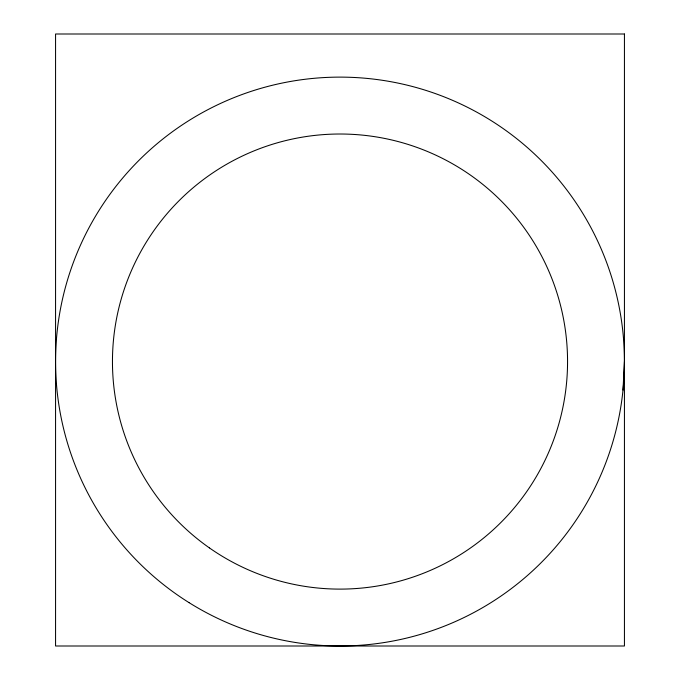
<?xml version="1.0" encoding="UTF-8"?>
<svg xmlns="http://www.w3.org/2000/svg" width="680" height="680" viewBox="0 0 680 680"><rect width="100%" height="100%" fill="white"/><g stroke="black" fill="none" stroke-linecap="round" stroke-linejoin="round"><path stroke-width="1.02" d="M624.435 361.565L623.008 390.074M624.435 34L55.565 34L55.565 646L624.435 646L624.435 34M189.108 602.675A284.435 284.435 0 0 0 624.257 371.671A284.435 284.435 0 0 0 206.626 110.33A284.435 284.435 0 0 0 189.108 602.675M209.381 547.885A227.553 227.553 0 0 0 566.678 381.523A227.553 227.553 0 0 0 243.95 155.278A227.553 227.553 0 0 0 209.381 547.885"/></g></svg>
